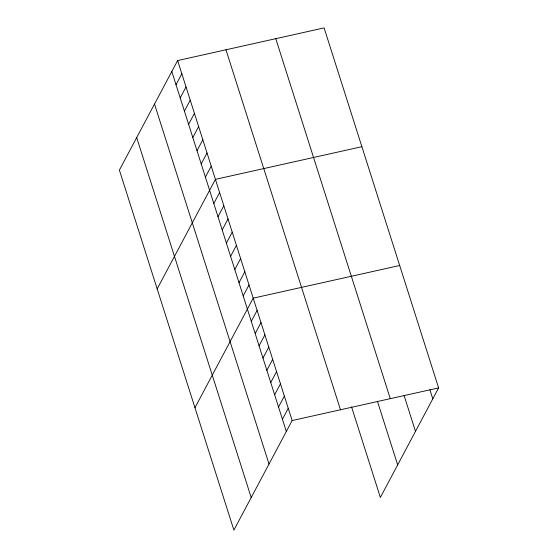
<?xml version="1.0" encoding="UTF-8"?>
<svg xmlns="http://www.w3.org/2000/svg" width="558" height="558" viewBox="0 0 558 558"><rect width="100%" height="100%" fill="white"/><g stroke="black" fill="none" stroke-linecap="round" stroke-linejoin="round"><path stroke-width="0.84" d="M177.639 60.557L119.391 170.106L233.893 530.1L292.141 420.551L177.639 60.557L324.107 27.9L438.609 387.894L380.361 497.443L351.554 406.866M176.014 84.704L181.838 73.761M180.213 97.901L186.03 86.957M184.412 111.105L190.229 100.161M188.611 124.301L194.428 113.358M192.81 137.505L198.627 126.561M197.009 150.702L202.826 139.758M201.208 163.899L207.025 152.955M205.407 177.102L211.224 166.158M157.175 288.904L215.423 179.355L361.891 146.698M213.805 203.503L219.622 192.559M218.004 216.699L223.821 205.756M222.203 229.903L228.02 218.959M226.402 243.1L232.219 232.156M230.6 256.296L236.418 245.36M234.792 269.5L240.617 258.556M238.991 282.697L244.816 271.753M243.19 295.9L249.014 284.957M194.965 407.703L253.206 298.153L399.681 265.496M251.281 321.338L257.105 310.394M255.18 333.579L260.998 322.636M259.072 345.821L264.89 334.877M262.964 358.055L268.782 347.111M266.857 370.296L272.674 359.352M270.749 382.537L276.566 371.593M274.641 394.778L280.465 383.834M278.54 407.019L284.357 396.075M282.432 419.253L288.249 408.31M292.141 420.551L438.609 387.894M429.939 389.861L432.792 398.837M404.069 395.469L415.494 431.376M275.771 38.676L390.279 398.67M377.417 401.251L397.666 464.898M225.969 49.781L340.478 409.774M171.815 71.501L286.324 431.494M154.517 104.046L269.019 464.033M136.689 137.568L251.198 497.562"/></g></svg>
